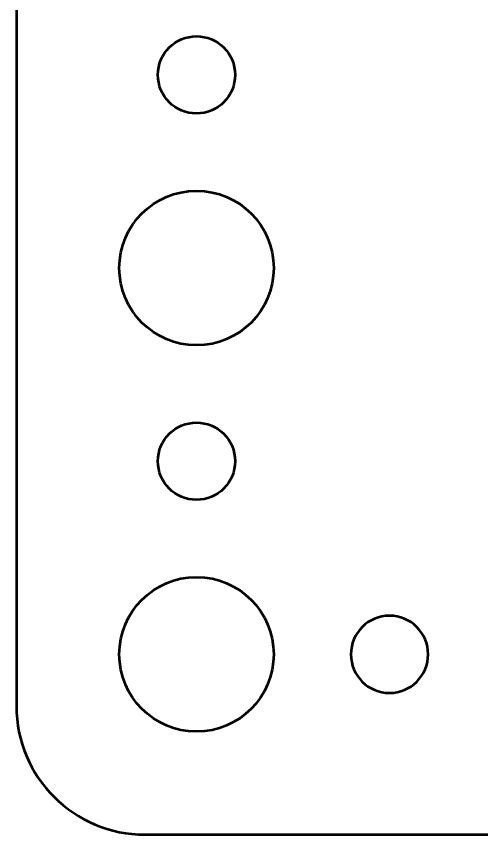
# Model space of a CAD drawing. Header units: centimetres. Extents: x -29.5 to 29.3, y -24.7 to 29.8.
# Drawn here: x -20.2 to -18.392, y -24.7 to -21.523 of the extents above; entities that cross this region are included whole.
import ezdxf

# ---------------------------------------------------------------- set-up
doc = ezdxf.new("R2010")
doc.units = ezdxf.units.CM
doc.header["$MEASUREMENT"] = 0
doc.layers.add('Layer 1', color=7, linetype='Continuous')

msp = doc.modelspace()

# ---------------------------------------------------------------- linework, layer by layer
at = {"layer": 'Layer 1', "lineweight": 53}
for centre, major_axis in [((-19.5, -21.75), (0, 0.15)), ((-19.49999, -22.50001), (0, 0.30001)), ((-19.5, -23.25), (0, 0.15)), ((-19.49999, -24.00001), (0, 0.30001))]:
    msp.add_ellipse(centre, major_axis=major_axis, ratio=1, dxfattribs=at)
for points, knots in [([(-20.2, -24.2), (-20.2, -24.2), (-20.2, -10.3), (-20.2, -10.3), (-20.2, -10.3), (-20.2, -10.02386), (-19.97614, -9.8), (-19.7, -9.8), (-19.7, -9.8), (-19.7, -9.8), (-10.3, -9.8), (-10.3, -9.8), (-10.3, -9.8), (-10.02386, -9.8), (-9.8, -10.02386), (-9.8, -10.3), (-9.8, -10.3), (-9.8, -10.3), (-9.8, -24.2), (-9.8, -24.2), (-9.8, -24.2), (-9.8, -24.47614), (-10.02386, -24.7), (-10.3, -24.7), (-10.3, -24.7), (-10.3, -24.7), (-19.7, -24.7), (-19.7, -24.7), (-19.7, -24.7), (-19.97614, -24.7), (-20.2, -24.47614), (-20.2, -24.2)], [0, 0, 0, 0, 0.1111111, 0.1111111, 0.1111111, 0.1111111, 0.2222222, 0.2222222, 0.2222222, 0.2222222, 0.3333333, 0.3333333, 0.3333333, 0.3333333, 0.4444444, 0.4444444, 0.4444444, 0.4444444, 0.5555556, 0.5555556, 0.5555556, 0.5555556, 0.6666667, 0.6666667, 0.6666667, 0.6666667, 0.7777778, 0.7777778, 0.7777778, 0.7777778, 1, 1, 1, 1]), ([(-18.9, -24), (-18.9, -23.91716), (-18.83284, -23.85), (-18.75, -23.85), (-18.75, -23.85), (-18.66716, -23.85), (-18.6, -23.91716), (-18.6, -24), (-18.6, -24), (-18.6, -24.08284), (-18.66716, -24.15), (-18.75, -24.15), (-18.75, -24.15), (-18.83284, -24.15), (-18.9, -24.08284), (-18.9, -24)], [0, 0, 0, 0, 0.2, 0.2, 0.2, 0.2, 0.4, 0.4, 0.4, 0.4, 0.6, 0.6, 0.6, 0.6, 1, 1, 1, 1])]:
    msp.add_open_spline(points, degree=3, knots=knots, dxfattribs=at)

doc.saveas('drawing.dxf')
